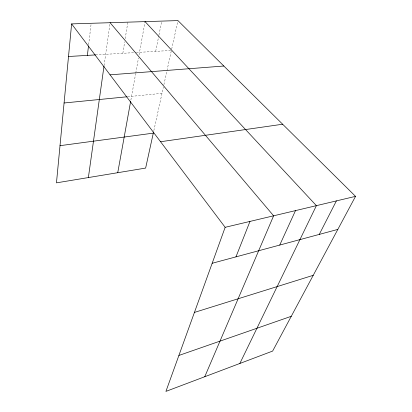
<?xml version="1.0" encoding="UTF-8"?>
<svg xmlns="http://www.w3.org/2000/svg" width="412" height="412" viewBox="0 0 412 412"><rect width="100%" height="100%" fill="white"/><g stroke="black" fill="none" stroke-linecap="round" stroke-linejoin="round"><path stroke-width="0.31" stroke-dasharray="2.06 1.54" d="M88.652 44.687L91.104 23.922M104.071 65.616L110.086 22.706M122.843 53.297L124.681 41.859M125.191 38.682L127.849 22.155M130.862 100.142L135.646 73.676M135.764 73.048L138.489 57.968M139.055 54.827L145.06 21.62M155.69 51.361L158.841 35.602M158.97 34.974L161.746 21.105M153.836 130.635L163.343 87.2M163.883 84.743L166.839 71.24M166.973 70.627L171.258 51.047M171.665 49.193L177.927 20.6M127.735 96.717L161.998 93.344M95.579 54.904L135.666 52.54M136.305 52.504L170.764 50.475"/><path stroke-width="0.62" d="M355.535 196.359L225.153 227.311L165.918 391.4L272.636 351.076L355.535 196.359L177.927 20.6L71.621 23.901L56.465 182.851L145.637 168.081L153.563 131.886M87.385 55.388L88.503 45.948M88.379 177.567L103.984 66.244M117.739 172.7L130.635 101.409M235.958 256.872L249.981 221.419M204.759 376.723L273.619 215.806L110.086 22.706M279.738 245.068L295.497 210.614M239.856 363.461L316.401 205.65L145.06 21.62M319.264 234.413L336.393 200.902M178.89 355.458L291.269 316.303M194.428 312.42L313.223 275.324M212.165 263.283L337.825 229.407M160.562 141.733L282.647 124.228M60.008 145.678L153.285 133.138M64.081 102.985L127.102 96.779M110.066 74.835L223.829 66.023M68.516 56.501L95.579 54.904M71.621 23.901L225.153 227.311"/></g></svg>
